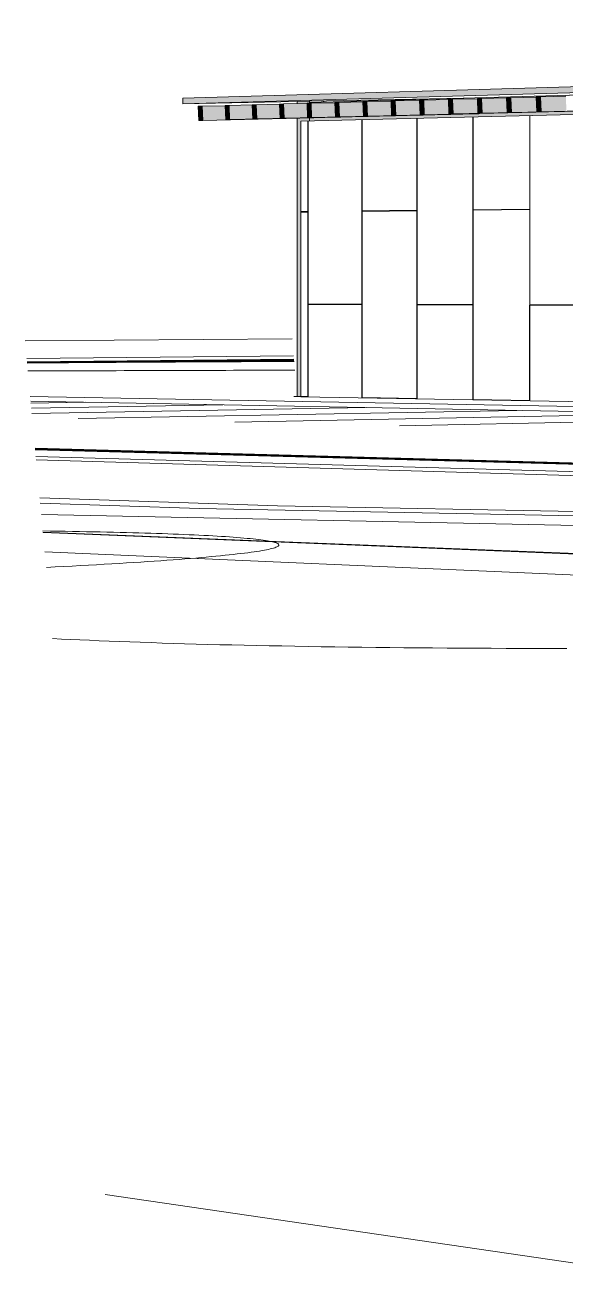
# Model space of a CAD drawing. Header units: inches. Extents: x 31155.6 to 31160.43, y 58.98 to 66.18.
# Drawn here: x 31155.5981 to 31155.7003, y 58.978 to 59.2152 of the extents above; entities that cross this region are included whole.
import ezdxf

# ---------------------------------------------------------------- set-up
doc = ezdxf.new("R2010")
doc.units = ezdxf.units.IN
doc.header["$MEASUREMENT"] = 0
for name, pattern in [('Center 1_4_', [0.53125, 0.25, -0.09375, 0.09375, -0.09375]), ('Hidden', [0.28125, 0.1875, -0.09375]), ('Hidden 1_8_', [0.1875, 0.125, -0.0625])]:
    doc.linetypes.add(name, pattern=pattern)
for name, color, linetype, lineweight in [('A-CLNG', 13, 'Continuous', 13), ('A-DETL-HDLN', 90, 'Hidden 1_8_', 9), ('A-PROP-SBCK', 71, 'Hidden', 50), ('A-ROOF', 132, 'Continuous', 13), ('A-WALL-PATT', 111, 'Continuous', 13), ('BMP', 80, 'Continuous', 9), ('C-BLDG-PADS', 91, 'Continuous', 9), ('C-TOPO', 7, 'Continuous', 9), ('Conc', 7, 'Continuous', 9), ('EOP-EX', 125, 'Continuous', 9), ('EOP-PR', 4, 'Continuous', 9), ('L-SITE-WALL', 31, 'Continuous', 13), ('PAINT', 190, 'Continuous', 9), ('PROP', 3, 'Center 1_4_', 9), ('S-BEAM', 12, 'Continuous', 9)]:
    doc.layers.add(name, color=color, linetype=linetype, lineweight=lineweight)

# ---------------------------------------------------------------- blocks, each defined once
blk = doc.blocks.new('FP_6-Looking North East')
at = {"layer": 'A-WALL-PATT', "lineweight": 9}
for p, q in [((31155.65156, 59.17993), (31155.65156, 59.19705)), ((31155.65161, 59.16246), (31155.65162, 59.19705)), ((31155.66177, 59.16242), (31155.66177, 59.1973)), ((31155.66182, 59.18004), (31155.66183, 59.1973)), ((31155.67215, 59.18016), (31155.67216, 59.19756)), ((31155.67221, 59.16239), (31155.67221, 59.19756)), ((31155.68271, 59.16235), (31155.68272, 59.19782)), ((31155.68277, 59.18027), (31155.68277, 59.19782)), ((31155.69346, 59.18039), (31155.69346, 59.19809)), ((31155.69351, 59.16231), (31155.69351, 59.19809)), ((31155.69346, 59.18039), (31155.68277, 59.18027)), ((31155.65156, 59.17993), (31155.6502, 59.17992)), ((31155.65156, 59.17984), (31155.6502, 59.17983)), ((31155.65156, 59.14498), (31155.65156, 59.17984)), ((31155.67215, 59.18016), (31155.66182, 59.18004)), ((31155.67215, 59.18007), (31155.66182, 59.17995)), ((31155.66182, 59.1448), (31155.66182, 59.17995)), ((31155.67215, 59.14462), (31155.67215, 59.18007)), ((31155.69346, 59.1803), (31155.68277, 59.18018)), ((31155.68277, 59.14443), (31155.68277, 59.18018)), ((31155.69345, 59.14424), (31155.69346, 59.1803)), ((31155.66177, 59.16242), (31155.65161, 59.16246)), ((31155.65161, 59.16237), (31155.66177, 59.16233)), ((31155.65161, 59.14489), (31155.65161, 59.16237)), ((31155.66177, 59.14471), (31155.66177, 59.16233)), ((31155.6722, 59.14452), (31155.67221, 59.1623)), ((31155.68271, 59.16235), (31155.67221, 59.16239)), ((31155.67221, 59.1623), (31155.68271, 59.16226)), ((31155.68271, 59.14434), (31155.68271, 59.16226)), ((31155.70438, 59.16228), (31155.69351, 59.16231)), ((31155.69351, 59.16222), (31155.70438, 59.16218)), ((31155.69351, 59.14414), (31155.69351, 59.16222)), ((31155.65019, 59.14501), (31155.65156, 59.14498)), ((31155.65156, 59.14489), (31155.65156, 59.14489)), ((31155.65161, 59.14489), (31155.65161, 59.14489)), ((31155.66182, 59.1448), (31155.67215, 59.14462)), ((31155.66177, 59.14471), (31155.66177, 59.14471)), ((31155.66182, 59.14471), (31155.66182, 59.14471)), ((31155.67215, 59.14453), (31155.67215, 59.14453)), ((31155.6722, 59.14452), (31155.6722, 59.14452)), ((31155.68271, 59.14434), (31155.68271, 59.14434)), ((31155.68277, 59.14443), (31155.69345, 59.14424)), ((31155.68277, 59.14434), (31155.68277, 59.14434)), ((31155.69345, 59.14415), (31155.69345, 59.14415)), ((31155.69351, 59.14414), (31155.69351, 59.14414))]:
    blk.add_line(p, q, dxfattribs=at)
blk = doc.blocks.new('FP_7-Looking North East')
at = {"layer": 'A-WALL-PATT', "lineweight": 9}
for p, q in [((31155.65448, 59.20062), (31155.65448, 59.20084)), ((31155.65456, 59.20062), (31155.65456, 59.20084)), ((31155.67025, 59.20106), (31155.67025, 59.20115)), ((31155.67034, 59.20107), (31155.67034, 59.20115))]:
    blk.add_line(p, q, dxfattribs=at)

msp = doc.modelspace()

# ---------------------------------------------------------------- hatches: boundary and pattern name
at = {"layer": 'A-CLNG'}
h = msp.add_hatch(color=256, dxfattribs=at)
h.paths.add_polyline_path([(31155.65186, 59.19705), (31155.70448, 59.19836), (31155.70448, 59.19865), (31155.86647, 59.2027), (31155.86647, 59.20241), (31155.86746, 59.20241), (31156.03862, 59.20669), (31156.03862, 59.20707), (31156.0513, 59.20739), (31156.0513, 59.2078), (31156.04872, 59.20774), (31156.04872, 59.20771), (31156.0413, 59.20756), (31156.03987, 59.2075), (31156.03987, 59.20749), (31156.03255, 59.20733), (31156.03113, 59.20727), (31156.03113, 59.20727), (31156.02381, 59.20711), (31156.02247, 59.20708), (31156.02247, 59.20705), (31156.01506, 59.20689), (31156.01392, 59.20685), (31156.01392, 59.20683), (31156.00626, 59.20666), (31156.00545, 59.20663), (31156.00545, 59.20661), (31155.99756, 59.20644), (31155.99707, 59.20641), (31155.99707, 59.2064), (31155.99319, 59.20631), (31155.98881, 59.20619), (31155.98878, 59.20619), (31155.65186, 59.19762), (31155.65186, 59.19717)], flags=0)
h.paths.add_polyline_path([(31155.65187, 59.20041), (31155.6527, 59.20042), (31155.65658, 59.2005), (31155.65657, 59.20054), (31155.66039, 59.20062), (31155.66187, 59.20065), (31155.66187, 59.20068), (31155.66292, 59.20071), (31155.66721, 59.2008), (31155.66721, 59.20083), (31155.66915, 59.20088), (31155.6726, 59.20094), (31155.6726, 59.20098), (31155.67348, 59.201), (31155.67803, 59.20109), (31155.67803, 59.20113), (31155.67893, 59.20115), (31155.68351, 59.20125), (31155.68351, 59.20128), (31155.68668, 59.20135), (31155.68904, 59.2014), (31155.68904, 59.20144), (31155.68995, 59.20146), (31155.69462, 59.20155), (31155.69463, 59.20159), (31155.69554, 59.20162), (31155.70025, 59.20171), (31155.70025, 59.20175), (31155.70421, 59.20183), (31155.70593, 59.20187), (31155.70593, 59.2019), (31155.7086, 59.20196), (31155.71166, 59.20202), (31155.71166, 59.20206), (31155.71298, 59.2021), (31155.71745, 59.20218), (31155.71744, 59.20222), (31155.72174, 59.20231), (31155.72328, 59.20234), (31155.72328, 59.20239), (31155.72802, 59.20249), (31155.72917, 59.20251), (31155.72917, 59.20255), (31155.73375, 59.20265), (31155.73511, 59.20267), (31155.73511, 59.20271), (31155.73954, 59.20281), (31155.74111, 59.20284), (31155.74111, 59.20288), (31155.74538, 59.20297), (31155.74716, 59.203), (31155.74716, 59.20305), (31155.75127, 59.20313), (31155.75327, 59.20317), (31155.75327, 59.20322), (31155.75722, 59.2033), (31155.75944, 59.20334), (31155.75944, 59.20339), (31155.76322, 59.20347), (31155.76566, 59.20352), (31155.76566, 59.20356), (31155.76927, 59.20364), (31155.77195, 59.20369), (31155.77194, 59.20374), (31155.77538, 59.20381), (31155.77829, 59.20386), (31155.77829, 59.20391), (31155.78155, 59.20398), (31155.78469, 59.20404), (31155.78469, 59.20409), (31155.78777, 59.20416), (31155.79116, 59.20422), (31155.79115, 59.20427), (31155.79405, 59.20433), (31155.79768, 59.2044), (31155.79768, 59.20445), (31155.80039, 59.20451), (31155.80427, 59.20458), (31155.80427, 59.20463), (31155.80679, 59.20469), (31155.81092, 59.20477), (31155.81092, 59.20482), (31155.81324, 59.20487), (31155.81764, 59.20495), (31155.81764, 59.205), (31155.81976, 59.20505), (31155.82443, 59.20514), (31155.82443, 59.20519), (31155.82634, 59.20524), (31155.83128, 59.20533), (31155.83128, 59.20538), (31155.83299, 59.20542), (31155.8382, 59.20552), (31155.83819, 59.20557), (31155.8397, 59.20561), (31155.84518, 59.20571), (31155.84518, 59.20577), (31155.84647, 59.2058), (31155.85224, 59.20591), (31155.85224, 59.20596), (31155.85337, 59.20599), (31155.85937, 59.2061), (31155.85937, 59.20616), (31155.86051, 59.20619), (31155.86657, 59.2063), (31155.86657, 59.20636), (31155.86772, 59.20639), (31155.87384, 59.2065), (31155.87384, 59.20656), (31155.87501, 59.20659), (31155.88119, 59.20671), (31155.88119, 59.20676), (31155.88236, 59.2068), (31155.88862, 59.20691), (31155.88861, 59.20697), (31155.8898, 59.207), (31155.89611, 59.20712), (31155.89611, 59.20718), (31155.89731, 59.20721), (31155.90369, 59.20733), (31155.90369, 59.20739), (31155.90567, 59.20744), (31155.91135, 59.20754), (31155.91135, 59.2076), (31155.91443, 59.20767), (31155.91908, 59.20775), (31155.91908, 59.20782), (31155.92318, 59.2079), (31155.9269, 59.20797), (31155.9269, 59.20803), (31155.92814, 59.20807), (31155.9348, 59.20819), (31155.9348, 59.20825), (31155.93606, 59.20829), (31155.94279, 59.20841), (31155.94279, 59.20847), (31155.94405, 59.20851), (31155.95086, 59.20863), (31155.95086, 59.2087), (31155.95213, 59.20873), (31155.95901, 59.20885), (31155.95901, 59.20892), (31155.9603, 59.20896), (31155.96726, 59.20908), (31155.96726, 59.20915), (31155.96856, 59.20919), (31155.97559, 59.20931), (31155.97559, 59.20938), (31155.97691, 59.20942), (31155.98402, 59.20954), (31155.98402, 59.20962), (31155.98535, 59.20965), (31155.99254, 59.20978), (31155.99254, 59.20985), (31155.99388, 59.20989), (31156.00115, 59.21001), (31156.00115, 59.21009), (31156.00545, 59.21018), (31156.00986, 59.21025), (31156.00986, 59.21033), (31156.01392, 59.21042), (31156.01866, 59.2105), (31156.01866, 59.21058), (31156.02247, 59.21066), (31156.02757, 59.21074), (31156.02757, 59.21082), (31156.03113, 59.2109), (31156.03657, 59.21099), (31156.03657, 59.21107), (31156.03987, 59.21114), (31156.04568, 59.21124), (31156.04568, 59.21133), (31156.04872, 59.21139), (31156.0513, 59.21143), (31156.0513, 59.21167), (31155.65187, 59.20055), (31155.65187, 59.20041)], flags=0)
h.paths.add_polyline_path([(31156.13216, 59.20943), (31156.23764, 59.21208), (31156.23764, 59.21217), (31156.13216, 59.2095)], flags=0)
at = {"layer": 'A-ROOF'}
msp.add_hatch(color=256, dxfattribs=at).paths.add_polyline_path([(31155.62791, 59.20029), (31156.10134, 59.21365), (31156.10131, 59.21376), (31156.10119, 59.21378), (31156.10115, 59.21385), (31156.10115, 59.21399), (31156.1012, 59.21407), (31156.10128, 59.21408), (31156.10354, 59.21414), (31156.10354, 59.21517), (31155.62791, 59.20135)], flags=0)
at = {"layer": 'L-SITE-WALL'}
h = msp.add_hatch(color=256, dxfattribs=at)
h.paths.add_polyline_path([(31155.65019, 59.14494), (31155.6502, 59.18384), (31155.6502, 59.19701), (31155.65186, 59.19705), (31155.65186, 59.19762), (31155.64951, 59.19756), (31155.6495, 59.14495), (31155.64985, 59.14495)], flags=0)
h.paths.add_polyline_path([(31155.64951, 59.20032), (31155.65133, 59.20036), (31155.65133, 59.20039), (31155.65187, 59.20041), (31155.65187, 59.20079), (31155.64951, 59.20072)], flags=0)
at = {"layer": 'S-BEAM'}
for points in [[(31155.63094, 59.19715), (31155.63167, 59.19717), (31155.63157, 59.19984), (31155.63084, 59.19982)], [(31155.63167, 59.19717), (31155.636, 59.19728), (31155.6359, 59.19992), (31155.63157, 59.19984)], [(31155.63601, 59.19728), (31155.63675, 59.1973), (31155.63665, 59.19998), (31155.63591, 59.19996)], [(31155.63675, 59.1973), (31155.64112, 59.19741), (31155.64101, 59.20007), (31155.63665, 59.19998)], [(31155.64113, 59.19741), (31155.64187, 59.19743), (31155.64177, 59.20012), (31155.64103, 59.2001)], [(31155.64187, 59.19743), (31155.64627, 59.19754), (31155.64617, 59.20021), (31155.64177, 59.20012)], [(31155.64629, 59.19754), (31155.64704, 59.19756), (31155.64694, 59.20026), (31155.64618, 59.20024)], [(31155.64704, 59.19756), (31155.65148, 59.19768), (31155.65137, 59.20035), (31155.64694, 59.20026)], [(31155.65149, 59.19768), (31155.65225, 59.1977), (31155.65215, 59.20041), (31155.65139, 59.20039), (31155.65139, 59.20029)], [(31155.65225, 59.1977), (31155.65673, 59.19781), (31155.65662, 59.2005), (31155.65215, 59.20041), (31155.65223, 59.19824)], [(31155.65674, 59.19781), (31155.6575, 59.19783), (31155.6574, 59.20055), (31155.65664, 59.20053), (31155.65672, 59.19824)], [(31155.6575, 59.19783), (31155.66202, 59.19795), (31155.66192, 59.20064), (31155.6574, 59.20055), (31155.6575, 59.19808)], [(31155.66203, 59.19794), (31155.66281, 59.19796), (31155.6627, 59.2007), (31155.66193, 59.20068), (31155.66202, 59.19824)], [(31155.66281, 59.19796), (31155.66736, 59.19808), (31155.66726, 59.20079), (31155.6627, 59.2007), (31155.6628, 59.19822)], [(31155.66737, 59.19808), (31155.66815, 59.1981), (31155.66805, 59.20085), (31155.66727, 59.20083), (31155.66737, 59.19824)], [(31155.66815, 59.1981), (31155.67275, 59.19822), (31155.67264, 59.20094), (31155.66805, 59.20085), (31155.66815, 59.19824)], [(31155.67276, 59.19822), (31155.67354, 59.19824), (31155.67344, 59.201), (31155.67266, 59.20098), (31155.67276, 59.19824)], [(31155.67354, 59.19824), (31155.67818, 59.19836), (31155.67808, 59.20109), (31155.67344, 59.201), (31155.67354, 59.19824)], [(31155.67819, 59.19836), (31155.67899, 59.19838), (31155.67888, 59.20115), (31155.67809, 59.20113), (31155.67812, 59.20028)], [(31155.67899, 59.19838), (31155.68366, 59.1985), (31155.68356, 59.20124), (31155.67888, 59.20115), (31155.67891, 59.20028)], [(31155.68367, 59.1985), (31155.68447, 59.19852), (31155.68437, 59.2013), (31155.68357, 59.20128), (31155.68361, 59.20028)], [(31155.68447, 59.19852), (31155.68919, 59.19864), (31155.68909, 59.2014), (31155.68437, 59.2013), (31155.68441, 59.20028)], [(31155.6892, 59.19864), (31155.69001, 59.19866), (31155.68991, 59.20145), (31155.6891, 59.20143), (31155.68914, 59.20028)], [(31155.69001, 59.19866), (31155.69477, 59.19878), (31155.69467, 59.20155), (31155.68991, 59.20145), (31155.68995, 59.20028)], [(31155.69478, 59.19878), (31155.6956, 59.1988), (31155.69549, 59.20161), (31155.69468, 59.20159), (31155.69473, 59.20028)], [(31155.6956, 59.1988), (31155.7004, 59.19892), (31155.7003, 59.20171), (31155.69549, 59.20161), (31155.69554, 59.20028)]]:
    msp.add_hatch(color=256, dxfattribs=at).paths.add_polyline_path(points, flags=0)

# ---------------------------------------------------------------- linework, layer by layer
at = {"layer": 'A-CLNG'}
for p, q in [((31155.65187, 59.20055), (31156.0513, 59.21167)), ((31155.65187, 59.20041), (31155.65187, 59.20055))]:
    msp.add_line(p, q, dxfattribs=at)
at = {"layer": 'A-DETL-HDLN', "linetype": 'Continuous'}
for p, q in [((31155.94532, 59.10529), (31155.6015, 59.11924)), ((31155.8994, 59.1026), (31155.60185, 59.1156))]:
    msp.add_line(p, q, dxfattribs=at)
for points in [[(31155.62712, 59.11893, 0), (31155.62611, 59.11897, 0), (31155.62509, 59.11901, 0), (31155.62403, 59.11905, 0), (31155.62296, 59.11908, 0), (31155.62186, 59.11912, 0), (31155.62075, 59.11915, 0), (31155.61961, 59.11918, 0), (31155.61844, 59.11922, 0), (31155.61726, 59.11925, 0), (31155.61605, 59.11928, 0), (31155.61483, 59.11931, 0), (31155.61358, 59.11934, 0), (31155.61232, 59.11937, 0), (31155.61103, 59.11939, 0), (31155.60972, 59.11942, 0), (31155.60839, 59.11944, 0), (31155.60705, 59.11947, 0), (31155.60568, 59.11949, 0), (31155.6043, 59.11951, 0), (31155.6029, 59.11953, 0), (31155.60148, 59.11955, 0)], [(31155.60217, 59.11266, 0), (31155.60381, 59.11275, 0), (31155.60543, 59.11283, 0), (31155.60702, 59.11292, 0), (31155.60857, 59.113, 0), (31155.6101, 59.11308, 0), (31155.6116, 59.11317, 0), (31155.61307, 59.11325, 0), (31155.61451, 59.11334, 0), (31155.61592, 59.11342, 0), (31155.6173, 59.11351, 0), (31155.61865, 59.11359, 0), (31155.61997, 59.11368, 0), (31155.62125, 59.11376, 0), (31155.6225, 59.11385, 0), (31155.62373, 59.11393, 0), (31155.62492, 59.11402, 0), (31155.62608, 59.1141, 0), (31155.6272, 59.11419, 0), (31155.6283, 59.11427, 0), (31155.62936, 59.11436, 0), (31155.63039, 59.11444, 0), (31155.63139, 59.11453, 0), (31155.63235, 59.11461, 0), (31155.63329, 59.1147, 0), (31155.63418, 59.11478, 0), (31155.63505, 59.11486, 0), (31155.63589, 59.11495, 0), (31155.63669, 59.11503, 0), (31155.63745, 59.11511, 0), (31155.63819, 59.1152, 0), (31155.63889, 59.11528, 0), (31155.63956, 59.11536, 0), (31155.6402, 59.11544, 0), (31155.6408, 59.11552, 0), (31155.64137, 59.1156, 0), (31155.64191, 59.11568, 0), (31155.64241, 59.11576, 0), (31155.64288, 59.11584, 0), (31155.64332, 59.11592, 0), (31155.64373, 59.116, 0), (31155.6441, 59.11608, 0), (31155.64444, 59.11615, 0), (31155.64475, 59.11623, 0), (31155.64503, 59.11631, 0), (31155.64527, 59.11638, 0), (31155.64548, 59.11646, 0), (31155.64566, 59.11653, 0), (31155.6458, 59.1166, 0), (31155.64592, 59.11668, 0), (31155.646, 59.11675, 0), (31155.64605, 59.11682, 0), (31155.64607, 59.11689, 0), (31155.64606, 59.11696, 0), (31155.64602, 59.11703, 0), (31155.64594, 59.1171, 0), (31155.64584, 59.11717, 0), (31155.6457, 59.11724, 0), (31155.64553, 59.11731, 0), (31155.64533, 59.11737, 0), (31155.6451, 59.11744, 0), (31155.64484, 59.1175, 0), (31155.64456, 59.11757, 0), (31155.64424, 59.11763, 0), (31155.64389, 59.11769, 0), (31155.64351, 59.11775, 0), (31155.6431, 59.11781, 0), (31155.64267, 59.11787, 0), (31155.6422, 59.11793, 0), (31155.6417, 59.11799, 0), (31155.64118, 59.11805, 0), (31155.64063, 59.11811, 0), (31155.64005, 59.11816, 0), (31155.63944, 59.11822, 0), (31155.63881, 59.11827, 0), (31155.63814, 59.11832, 0), (31155.63745, 59.11838, 0), (31155.63674, 59.11843, 0), (31155.63599, 59.11848, 0), (31155.63522, 59.11853, 0), (31155.63442, 59.11858, 0), (31155.6336, 59.11862, 0), (31155.63275, 59.11867, 0), (31155.63187, 59.11872, 0), (31155.63097, 59.11876, 0), (31155.63005, 59.1188, 0), (31155.6291, 59.11885, 0), (31155.62812, 59.11889, 0), (31155.62712, 59.11893, 0)]]:
    msp.add_polyline3d(points, dxfattribs=at)
at = {"layer": 'A-PROP-SBCK', "linetype": 'Continuous'}
for p, q in [((31155.59849, 59.15137), (31155.64891, 59.15192)), ((31156.40498, 59.1133), (31155.60002, 59.13507))]:
    msp.add_line(p, q, dxfattribs=at)
at = {"layer": 'A-ROOF'}
for p, q in [((31155.62791, 59.20135), (31156.10354, 59.21517)), ((31156.10134, 59.21363), (31155.62791, 59.20029)), ((31155.62791, 59.20135), (31155.62791, 59.20029)), ((31155.62791, 59.20029), (31155.64951, 59.20072))]:
    msp.add_line(p, q, dxfattribs=at)
at = {"layer": 'BMP'}
for p, q in [((31155.60004, 59.13491), (31156.01542, 59.12359)), ((31155.60015, 59.13365), (31155.98258, 59.12282)), ((31155.60022, 59.13298), (31155.96571, 59.12242)), ((31155.64579, 59.12431), (31155.60089, 59.1258)), ((31155.63105, 59.12377), (31155.60098, 59.1248)), ((31155.78098, 59.12086), (31155.63105, 59.12377)), ((31155.79286, 59.1215), (31155.64579, 59.12431)), ((31155.75617, 59.11952), (31155.60118, 59.12265))]:
    msp.add_line(p, q, dxfattribs=at)
at = {"layer": 'C-BLDG-PADS'}
for p, q in [((31155.6495, 59.14496), (31155.6489, 59.14495)), ((31155.6489, 59.14495), (31155.65019, 59.14493))]:
    msp.add_line(p, q, dxfattribs=at)
at = {"layer": 'C-TOPO'}
for p, q in [((31155.64857, 59.15587), (31155.59811, 59.15547)), ((31155.6489, 59.14495), (31155.6495, 59.14496)), ((31155.6495, 59.14496), (31155.6489, 59.14495)), ((31155.65019, 59.14493), (31155.6489, 59.14495)), ((31155.6489, 59.14495), (31155.65019, 59.14493))]:
    msp.add_line(p, q, dxfattribs=at)
at = {"layer": 'Conc'}
for p, q in [((31155.59909, 59.14499), (31155.7612, 59.14198)), ((31156.26127, 59.13132), (31155.59917, 59.14411))]:
    msp.add_line(p, q, dxfattribs=at)
at = {"layer": 'EOP-EX'}
msp.add_line((31155.72367, 58.97799), (31155.61323, 58.99414), dxfattribs=at)
at = {"layer": 'EOP-PR'}
msp.add_line((31155.60001, 59.13514), (31156.07481, 59.12233), dxfattribs=at)
for points in [[(31155.64894, 59.15159, 0), (31155.64783, 59.15159, 0), (31155.64672, 59.15158, 0), (31155.64561, 59.15158, 0), (31155.64449, 59.15158, 0), (31155.64338, 59.15157, 0), (31155.64226, 59.15157, 0), (31155.64115, 59.15156, 0), (31155.64003, 59.15156, 0), (31155.63891, 59.15155, 0), (31155.63779, 59.15155, 0), (31155.63667, 59.15154, 0), (31155.63554, 59.15154, 0), (31155.63442, 59.15153, 0), (31155.6333, 59.15153, 0), (31155.63217, 59.15152, 0), (31155.63105, 59.15151, 0), (31155.62993, 59.15151, 0), (31155.6288, 59.1515, 0), (31155.62768, 59.1515, 0), (31155.62655, 59.15149, 0), (31155.62542, 59.15148, 0), (31155.6243, 59.15148, 0), (31155.62317, 59.15147, 0), (31155.62204, 59.15147, 0), (31155.62092, 59.15146, 0), (31155.61979, 59.15145, 0), (31155.61867, 59.15145, 0), (31155.61754, 59.15144, 0), (31155.61641, 59.15143, 0), (31155.61529, 59.15142, 0), (31155.61416, 59.15142, 0), (31155.61304, 59.15141, 0), (31155.61192, 59.1514, 0), (31155.61079, 59.1514, 0), (31155.60967, 59.15139, 0), (31155.60855, 59.15138, 0), (31155.60743, 59.15137, 0), (31155.60631, 59.15136, 0), (31155.60519, 59.15136, 0), (31155.60407, 59.15135, 0), (31155.60295, 59.15134, 0), (31155.60183, 59.15133, 0), (31155.60072, 59.15132, 0), (31155.5996, 59.15132, 0), (31155.59849, 59.15131, 0)], [(31155.6491, 59.14994, 0), (31155.64766, 59.14993, 0), (31155.64622, 59.14993, 0), (31155.64478, 59.14993, 0), (31155.64334, 59.14993, 0), (31155.64189, 59.14992, 0), (31155.64044, 59.14992, 0), (31155.63898, 59.14992, 0), (31155.63752, 59.14992, 0), (31155.63606, 59.14991, 0), (31155.6346, 59.14991, 0), (31155.63313, 59.14991, 0), (31155.63166, 59.1499, 0), (31155.63019, 59.1499, 0), (31155.62871, 59.14989, 0), (31155.62724, 59.14989, 0), (31155.62575, 59.14989, 0), (31155.62427, 59.14988, 0), (31155.62278, 59.14988, 0), (31155.62129, 59.14987, 0), (31155.6198, 59.14987, 0), (31155.61831, 59.14986, 0), (31155.61681, 59.14986, 0), (31155.61531, 59.14985, 0), (31155.61381, 59.14985, 0), (31155.6123, 59.14984, 0), (31155.61079, 59.14984, 0), (31155.60928, 59.14983, 0), (31155.60777, 59.14983, 0), (31155.60626, 59.14982, 0), (31155.60474, 59.14981, 0), (31155.60322, 59.14981, 0), (31155.6017, 59.1498, 0), (31155.60017, 59.1498, 0), (31155.59865, 59.14979, 0)], [(31155.6033, 59.09921, 0), (31155.60498, 59.09913, 0), (31155.60671, 59.09904, 0), (31155.60847, 59.09896, 0), (31155.61027, 59.09888, 0), (31155.61212, 59.0988, 0), (31155.614, 59.09872, 0), (31155.61592, 59.09865, 0), (31155.61788, 59.09858, 0), (31155.61988, 59.09851, 0), (31155.62192, 59.09844, 0), (31155.62399, 59.09837, 0), (31155.6261, 59.0983, 0), (31155.62824, 59.09824, 0), (31155.63043, 59.09818, 0), (31155.63264, 59.09812, 0), (31155.63489, 59.09806, 0), (31155.63718, 59.09801, 0), (31155.6395, 59.09795, 0), (31155.64185, 59.0979, 0), (31155.64423, 59.09785, 0), (31155.64665, 59.09781, 0), (31155.6491, 59.09776, 0), (31155.65157, 59.09772, 0), (31155.65408, 59.09768, 0), (31155.65661, 59.09764, 0), (31155.65918, 59.0976, 0), (31155.66177, 59.09757, 0), (31155.66439, 59.09754, 0), (31155.66703, 59.09751, 0), (31155.6697, 59.09748, 0), (31155.6724, 59.09746, 0), (31155.67511, 59.09744, 0), (31155.67785, 59.09742, 0), (31155.68062, 59.0974, 0), (31155.6834, 59.09738, 0), (31155.68621, 59.09737, 0), (31155.68903, 59.09736, 0), (31155.69188, 59.09735, 0), (31155.69474, 59.09734, 0), (31155.69762, 59.09734, 0), (31155.70051, 59.09734, 0)]]:
    msp.add_polyline3d(points, dxfattribs=at)
at = {"layer": 'L-SITE-WALL'}
for p, q in [((31155.65187, 59.20079), (31155.64951, 59.20072)), ((31155.64951, 59.20032), (31155.64951, 59.20072)), ((31155.68099, 59.20137), (31155.65187, 59.20079)), ((31155.65187, 59.20079), (31155.65187, 59.20055)), ((31155.6495, 59.14495), (31155.64951, 59.19757)), ((31155.6502, 59.19701), (31155.65019, 59.14492)), ((31155.70439, 59.19836), (31155.6502, 59.19701)), ((31155.65186, 59.19762), (31155.65186, 59.19705)), ((31155.65019, 59.14494), (31155.6495, 59.14495)), ((31155.65019, 59.14492), (31155.70438, 59.14395))]:
    msp.add_line(p, q, dxfattribs=at)
at = {"layer": 'PAINT'}
for p, q in [((31155.59921, 59.14374), (31155.60949, 59.14391)), ((31155.5993, 59.14279), (31155.63547, 59.14341)), ((31155.59939, 59.14175), (31155.66262, 59.14288)), ((31155.60812, 59.14079), (31155.69102, 59.14233)), ((31155.63772, 59.14014), (31155.72077, 59.14176)), ((31155.66885, 59.13945), (31155.75196, 59.14116))]:
    msp.add_line(p, q, dxfattribs=at)
at = {"layer": 'PROP', "linetype": 'Continuous'}
for p, q in [((31155.59842, 59.15214), (31155.64885, 59.15267)), ((31156.32887, 59.08991), (31155.60149, 59.11935))]:
    msp.add_line(p, q, dxfattribs=at)
at = {"layer": 'S-BEAM'}
for p, q in [((31155.63157, 59.19984), (31155.63084, 59.19982)), ((31155.63084, 59.19982), (31155.63094, 59.19715)), ((31155.63157, 59.19984), (31155.6359, 59.19992)), ((31155.63167, 59.19717), (31155.63157, 59.19984)), ((31155.63665, 59.19998), (31155.63591, 59.19996)), ((31155.63591, 59.19996), (31155.63601, 59.19728)), ((31155.63665, 59.19998), (31155.64101, 59.20007)), ((31155.63675, 59.1973), (31155.63665, 59.19998)), ((31155.64177, 59.20012), (31155.64103, 59.2001)), ((31155.64103, 59.2001), (31155.64113, 59.19741)), ((31155.64177, 59.20012), (31155.64617, 59.20021)), ((31155.64187, 59.19743), (31155.64177, 59.20012)), ((31155.64694, 59.20026), (31155.64618, 59.20024)), ((31155.64618, 59.20024), (31155.64629, 59.19754)), ((31155.64694, 59.20026), (31155.65138, 59.20035)), ((31155.64704, 59.19756), (31155.64694, 59.20026)), ((31155.65215, 59.20041), (31155.65139, 59.20039)), ((31155.65139, 59.20039), (31155.65149, 59.19768)), ((31155.65215, 59.20041), (31155.65662, 59.2005)), ((31155.65225, 59.1977), (31155.65215, 59.20041)), ((31155.6574, 59.20055), (31155.65664, 59.20053)), ((31155.65664, 59.20053), (31155.65674, 59.19781)), ((31155.6574, 59.20055), (31155.66192, 59.20064)), ((31155.6575, 59.19783), (31155.6574, 59.20055)), ((31155.6627, 59.2007), (31155.66193, 59.20068)), ((31155.66193, 59.20068), (31155.66203, 59.19794)), ((31155.6627, 59.2007), (31155.66726, 59.20079)), ((31155.66281, 59.19796), (31155.6627, 59.2007)), ((31155.66805, 59.20085), (31155.66727, 59.20083)), ((31155.66727, 59.20083), (31155.66737, 59.19808)), ((31155.66805, 59.20085), (31155.67264, 59.20094)), ((31155.66815, 59.1981), (31155.66805, 59.20085)), ((31155.67344, 59.201), (31155.67266, 59.20098)), ((31155.67266, 59.20098), (31155.67276, 59.19822)), ((31155.67344, 59.201), (31155.67808, 59.20109)), ((31155.67354, 59.19824), (31155.67344, 59.201)), ((31155.67888, 59.20115), (31155.67809, 59.20113)), ((31155.67809, 59.20113), (31155.67819, 59.19836)), ((31155.67888, 59.20115), (31155.68356, 59.20124)), ((31155.67899, 59.19838), (31155.67888, 59.20115)), ((31155.68437, 59.2013), (31155.68357, 59.20128)), ((31155.68357, 59.20128), (31155.68367, 59.1985)), ((31155.68437, 59.2013), (31155.68909, 59.2014)), ((31155.68447, 59.19852), (31155.68437, 59.2013)), ((31155.68991, 59.20145), (31155.6891, 59.20143)), ((31155.6891, 59.20143), (31155.6892, 59.19864)), ((31155.68991, 59.20145), (31155.69467, 59.20155)), ((31155.69001, 59.19866), (31155.68991, 59.20145)), ((31155.69549, 59.20161), (31155.69468, 59.20159)), ((31155.69468, 59.20159), (31155.69478, 59.19878)), ((31155.69549, 59.20161), (31155.7003, 59.20171)), ((31155.6956, 59.1988), (31155.69549, 59.20161)), ((31155.63094, 59.19715), (31155.63167, 59.19717)), ((31155.6527, 59.19764), (31155.63167, 59.19717)), ((31155.63601, 59.19728), (31155.63675, 59.1973)), ((31155.65779, 59.19777), (31155.63675, 59.1973)), ((31155.64113, 59.19741), (31155.64187, 59.19743)), ((31155.66292, 59.1979), (31155.64187, 59.19743)), ((31155.64629, 59.19754), (31155.64704, 59.19756)), ((31155.6681, 59.19803), (31155.64704, 59.19756)), ((31155.65149, 59.19768), (31155.65225, 59.1977)), ((31155.67331, 59.19816), (31155.65225, 59.1977)), ((31155.65674, 59.19781), (31155.6575, 59.19783)), ((31155.67857, 59.1983), (31155.6575, 59.19783)), ((31155.66203, 59.19794), (31155.66281, 59.19796)), ((31155.68388, 59.19843), (31155.66281, 59.19796)), ((31155.66737, 59.19808), (31155.66815, 59.1981)), ((31155.68923, 59.19857), (31155.66815, 59.1981)), ((31155.67276, 59.19822), (31155.67354, 59.19824)), ((31155.69463, 59.19871), (31155.67354, 59.19824)), ((31155.67819, 59.19836), (31155.67899, 59.19838)), ((31155.70007, 59.19884), (31155.67899, 59.19838)), ((31155.68367, 59.1985), (31155.68447, 59.19852)), ((31155.70556, 59.19898), (31155.68447, 59.19852)), ((31155.6892, 59.19864), (31155.69001, 59.19866)), ((31155.7111, 59.19912), (31155.69001, 59.19866)), ((31155.69478, 59.19878), (31155.6956, 59.1988)), ((31155.71669, 59.19927), (31155.6956, 59.1988))]:
    msp.add_line(p, q, dxfattribs=at)

# ---------------------------------------------------------------- block references
at = {"layer": 'L-SITE-WALL', "lineweight": 9}
for name in ['FP_7-Looking North East', 'FP_6-Looking North East']:
    msp.add_blockref(name, (0, 0), dxfattribs=at)

doc.saveas('drawing.dxf')
